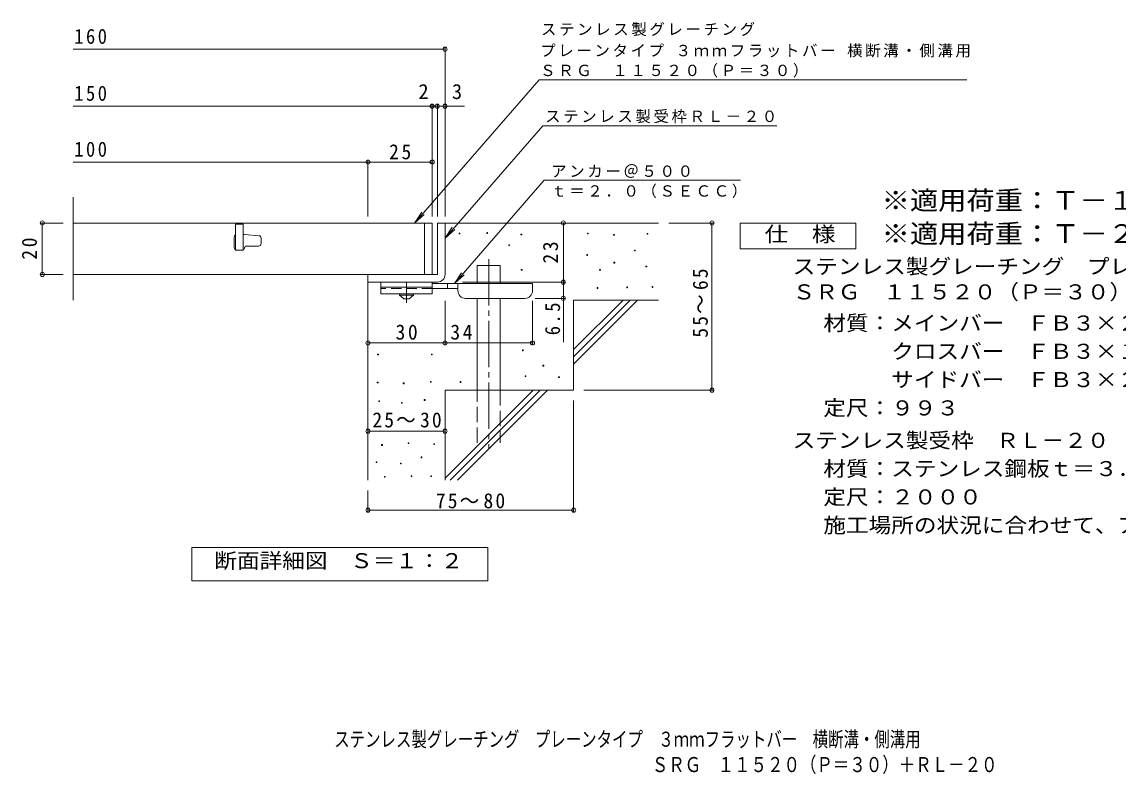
# Model space of a CAD drawing. Units: millimetres at full size; details may follow other scales. Extents: x -293 to 347, y -274 to 200.
# Drawn here: x -293 to 133.2, y -274.2 to 18.3 of the extents above; entities that cross this region are included whole.
import ezdxf
from ezdxf.enums import TextEntityAlignment as Align

# ---------------------------------------------------------------- set-up
doc = ezdxf.new("R2010")
doc.units = ezdxf.units.MM
doc.header["$LTSCALE"] = 2
doc.header["$PDMODE"] = 32
doc.header["$PDSIZE"] = 1.6
for name, pattern in [('CHAIN1', [8, 5, -1, 1, -1]), ('CHAIN2', [12, 9, -1, 1, -1]), ('DASHED2', [3, 2, -1]), ('DASHED3', [4, 3, -1])]:
    doc.linetypes.add(name, pattern=pattern)
for name, color, linetype, lineweight in [('D-0', 7, 'Continuous', 9), ('D-1', 2, 'Continuous', 9), ('D-2', 3, 'Continuous', 9), ('D-4', 7, 'Continuous', 9), ('D-5', 7, 'Continuous', 9), ('D-6', 6, 'Continuous', 9), ('D-9', 4, 'Continuous', 9)]:
    doc.layers.add(name, color=color, linetype=linetype, lineweight=lineweight)
doc.layers.add('F-5_F-5ﾚｲﾔ', color=2, linetype='Continuous')
doc.styles.add('ＭＳ ゴシック', font='')
doc.styles.get('ＭＳ ゴシック').set_extended_font_data('MS Gothic')

msp = doc.modelspace()

# ---------------------------------------------------------------- linework, layer by layer
at = {"layer": 'D-0'}
for points in [[(-123.072, -64.12), (-123.072, -63.82), (-122.772, -63.82), (-122.772, -64.12)], [(-112.244, -63.985), (-112.244, -63.685), (-111.944, -63.685), (-111.944, -63.985)], [(-73.128, -64.12), (-73.128, -63.82), (-72.828, -63.82), (-72.828, -64.12)], [(-98.98, -64.526), (-98.98, -64.226), (-98.68, -64.226), (-98.68, -64.526)], [(-62.977, -64.661), (-62.977, -64.361), (-62.677, -64.361), (-62.677, -64.661)], [(-49.983, -64.255), (-49.983, -63.955), (-49.683, -63.955), (-49.683, -64.255)], [(-103.717, -68.722), (-103.717, -68.422), (-103.417, -68.422), (-103.417, -68.722)], [(-73.399, -72.512), (-73.399, -72.212), (-73.099, -72.212), (-73.099, -72.512)], [(-54.856, -70.752), (-54.856, -70.452), (-54.556, -70.452), (-54.556, -70.752)], [(-62.841, -75.489), (-62.841, -75.189), (-62.541, -75.189), (-62.541, -75.489)], [(-50.389, -76.978), (-50.389, -76.678), (-50.089, -76.678), (-50.089, -76.978)], [(-98.844, -78.332), (-98.844, -78.032), (-98.544, -78.032), (-98.544, -78.332)], [(-68.391, -78.332), (-68.391, -78.032), (-68.091, -78.032), (-68.091, -78.332)], [(-69.338, -85.37), (-69.338, -85.07), (-69.038, -85.07), (-69.038, -85.37)], [(-57.834, -85.099), (-57.834, -84.799), (-57.534, -84.799), (-57.534, -85.099)], [(-47.953, -84.964), (-47.953, -84.664), (-47.653, -84.664), (-47.653, -84.964)], [(-98.438, -109.597), (-98.438, -109.297), (-98.138, -109.297), (-98.138, -109.597)], [(-154.701, -111.238), (-154.701, -110.938), (-154.401, -110.938), (-154.401, -111.238)], [(-133.765, -111.238), (-133.765, -110.938), (-133.464, -110.938), (-133.464, -111.238)], [(-97.356, -119.613), (-97.356, -119.313), (-97.056, -119.313), (-97.056, -119.613)], [(-90.453, -115.553), (-90.453, -115.253), (-90.153, -115.253), (-90.153, -115.553)], [(-154.854, -122.126), (-154.854, -121.826), (-154.554, -121.826), (-154.554, -122.126)], [(-144.728, -122.43), (-144.728, -122.13), (-144.428, -122.13), (-144.428, -122.43)], [(-134.145, -121.821), (-134.145, -121.521), (-133.845, -121.521), (-133.845, -121.821)], [(-122.664, -121.917), (-122.664, -121.617), (-122.364, -121.617), (-122.364, -121.917)], [(-84.362, -120.019), (-84.362, -119.719), (-84.062, -119.719), (-84.062, -120.019)], [(-154.245, -129.358), (-154.245, -129.058), (-153.945, -129.058), (-153.945, -129.358)], [(-145.413, -129.967), (-145.413, -129.667), (-145.113, -129.667), (-145.113, -129.967)], [(-136.581, -128.902), (-136.581, -128.602), (-136.281, -128.602), (-136.281, -128.902)], [(-153.179, -146.412), (-153.179, -146.112), (-152.879, -146.112), (-152.879, -146.412)], [(-142.824, -145.651), (-142.824, -145.351), (-142.524, -145.351), (-142.524, -145.651)], [(-132.851, -146.032), (-132.851, -145.732), (-132.551, -145.732), (-132.551, -146.032)], [(-155.31, -153.112), (-155.31, -152.812), (-155.01, -152.812), (-155.01, -153.112)], [(-145.87, -153.569), (-145.87, -153.269), (-145.57, -153.269), (-145.57, -153.569)], [(-137.8, -151.209), (-137.8, -150.909), (-137.5, -150.909), (-137.5, -151.209)], [(-152.037, -158.822), (-152.037, -158.522), (-151.737, -158.522), (-151.737, -158.822)], [(-141.682, -158.518), (-141.682, -158.218), (-141.382, -158.218), (-141.382, -158.518)], [(-134.069, -158.518), (-134.069, -158.218), (-133.769, -158.218), (-133.769, -158.518)]]:
    msp.add_lwpolyline(points, close=True, dxfattribs=at)
at = {"layer": 'D-1'}
for p, q in [((-131.497, -59.93), (-131.497, -79.93)), ((-131.497, -59.93), (-128.497, -59.93)), ((-128.497, -79.93), (-128.497, -59.93)), ((-131.497, -79.93), (-158.497, -79.93)), ((-158.497, -82.93), (-158.497, -79.93)), ((-158.497, -82.93), (-132.497, -82.93)), ((-132.497, -82.93), (-131.497, -82.93))]:
    msp.add_line(p, q, dxfattribs=at)
msp.add_arc((-131.497, -79.93), 3, 270, 0, dxfattribs=at)
at = {"layer": 'D-2'}
for p, q in [((-273.031, -89.93), (-273.031, -49.93)), ((-133.497, -59.93), (-273.031, -59.93)), ((-206.997, -60.43), (-209.997, -60.43)), ((-209.997, -60.43), (-209.997, -70.43)), ((-206.997, -60.43), (-206.997, -70.43)), ((-136.497, -59.93), (-136.497, -79.93)), ((-133.497, -59.93), (-133.497, -79.93)), ((-210.497, -65.43), (-210.497, -69.43)), ((-206.535, -64.43), (-206.997, -64.43)), ((-206.459, -64.433), (-200.92, -64.859)), ((-199.997, -67.93), (-199.997, -65.856)), ((-209.997, -70.43), (-206.997, -70.43)), ((-205.747, -68.93), (-200.997, -68.93)), ((-273.031, -79.93), (-133.497, -79.93))]:
    msp.add_line(p, q, dxfattribs=at)
for centre, radius, start, end in [((-209.497, -65.43), 1, 120.00092, 180), ((-206.535, -65.43), 1, 85.60146, 90), ((-200.997, -67.93), 1, 270, 0), ((-200.997, -65.856), 1, 0, 85.60141), ((-209.497, -69.43), 1, 180, 270), ((-207.247, -69.68), 0.75, 270, 0), ((-205.747, -69.68), 0.75, 90, 180)]:
    msp.add_arc(centre, radius, start, end, dxfattribs=at)
at = {"layer": 'D-4'}
for p, q in [((-273.031, 7.643), (-128.497, 7.643)), ((-128.497, -57.339), (-128.497, 8.243)), ((-273.031, -14.496), (-133.497, -14.496)), ((-133.497, -57.339), (-133.497, -13.896)), ((-133.497, -14.496), (-132.497, -14.496)), ((-132.497, -14.496), (-120.965, -14.496)), ((-131.497, -57.339), (-131.497, -13.896)), ((-273.031, -36.246), (-158.497, -36.246)), ((-158.497, -57.339), (-158.497, -35.646)), ((-158.497, -36.246), (-133.497, -36.246)), ((-285.711, -59.93), (-277.031, -59.93)), ((-285.111, -59.93), (-285.111, -79.93)), ((-82.504, -82.93), (-82.504, -59.93)), ((-24.145, -59.93), (-41.497, -59.93)), ((-24.745, -59.93), (-24.745, -124.93)), ((-285.711, -79.93), (-277.031, -79.93)), ((-121.695, -82.93), (-81.904, -82.93)), ((-82.504, -82.93), (-82.504, -106.28)), ((-81.904, -89.23), (-93.495, -89.23)), ((-128.495, -107.151), (-128.495, -90.23)), ((-94.495, -107.151), (-94.495, -90.23)), ((-24.145, -124.93), (-74.497, -124.93)), ((-78.497, -172.201), (-78.497, -128.93)), ((-158.497, -140.881), (-128.497, -140.881)), ((-158.497, -172.201), (-158.497, -163.93)), ((-158.497, -171.601), (-78.497, -171.601))]:
    msp.add_line(p, q, dxfattribs=at)
msp.add_lwpolyline([(-158.495, -106.551), (-128.495, -106.551), (-94.495, -106.551)], dxfattribs=at)
for p in [(-128.497, 7.643), (-133.497, -14.496), (-131.497, -14.496), (-128.497, -14.496), (-158.497, -36.246), (-133.497, -36.246), (-285.111, -59.93), (-82.504, -59.93), (-24.745, -59.93), (-285.111, -79.93), (-82.504, -82.93), (-82.504, -89.23), (-158.495, -106.551), (-128.495, -106.551), (-94.495, -106.551), (-24.745, -124.93), (-158.497, -140.881), (-128.497, -140.881), (-158.497, -171.601), (-78.497, -171.601)]:
    msp.add_point(p, dxfattribs=at)
at = {"layer": 'D-5'}
for p, q in [((-91.845, -4.207), (74.416, -4.207)), ((-90.479, -22.082), (0.44, -22.082)), ((-89.963, -43.32), (-124.873, -83.43)), ((-89.963, -43.32), (-13.596, -43.32)), ((-140.344, -59.93), (-136.598, -56.619)), ((-128.497, -65.763), (-125.735, -61.595)), ((-124.873, -83.43), (-122.111, -79.262)), ((-124.873, -83.43), (-121.126, -80.119))]:
    msp.add_line(p, q, dxfattribs=at)
for points in [[(-91.845, -4.207), (-140.344, -59.93), (-137.582, -55.763)], [(-90.479, -22.082), (-128.497, -65.763), (-124.75, -62.452)]]:
    msp.add_lwpolyline(points, dxfattribs=at)
for points in [[(-13.784, -69.93), (-13.784, -59.93), (31.216, -59.93), (31.216, -69.93)], [(-226.896, -199.118), (-226.896, -186.119), (-111.896, -186.119), (-111.896, -199.118)]]:
    msp.add_lwpolyline(points, close=True, dxfattribs=at)
at = {"layer": 'D-6'}
for p, q in [((-128.497, -59.93), (-45.497, -59.93)), ((-116.038, -83.43), (-116.038, -76.43)), ((-116.038, -76.43), (-107.038, -76.43)), ((-107.038, -83.43), (-107.038, -76.43)), ((-158.497, -82.93), (-158.497, -159.93)), ((-116.038, -124.93), (-116.038, -89.23)), ((-107.038, -124.93), (-107.038, -89.23)), ((-78.497, -109.132), (-59.295, -89.93)), ((-78.497, -89.93), (-45.497, -89.93)), ((-78.497, -111.96), (-56.467, -89.93)), ((-78.497, -89.93), (-78.497, -124.93)), ((-78.497, -114.788), (-53.639, -89.93)), ((-128.497, -124.93), (-128.497, -159.93)), ((-128.497, -124.93), (-78.497, -124.93)), ((-128.497, -159.132), (-94.295, -124.93)), ((-126.467, -159.93), (-91.467, -124.93)), ((-123.639, -159.93), (-88.639, -124.93))]:
    msp.add_line(p, q, dxfattribs=at)
at = {"layer": 'D-6', "linetype": 'CHAIN2'}
msp.add_line((-111.538, -73.967), (-111.538, -147.597), dxfattribs=at)
at = {"layer": 'D-6', "linetype": 'DASHED3'}
for p, q in [((-116.038, -145.43), (-116.038, -124.93)), ((-107.038, -124.93), (-107.038, -145.43))]:
    msp.add_line(p, q, dxfattribs=at)
at = {"layer": 'D-9', "color": 3}
for p, q in [((-153.495, -82.93), (-153.495, -87.43)), ((-133.495, -82.93), (-153.495, -82.93)), ((-133.495, -84.93), (-153.495, -84.93)), ((-133.495, -82.93), (-133.495, -87.43)), ((-133.495, -87.43), (-153.495, -87.43))]:
    msp.add_line(p, q, dxfattribs=at)
at = {"layer": 'D-9', "linetype": 'CHAIN1'}
msp.add_line((-143.495, -90.978), (-143.495, -82.93), dxfattribs=at)
at = {"layer": 'D-9'}
for p, q in [((-94.495, -83.43), (-133.495, -83.43)), ((-127.495, -85.43), (-127.495, -83.43)), ((-123.495, -86.23), (-123.495, -83.43)), ((-94.495, -86.23), (-94.495, -83.43)), ((-123.49, -85.43), (-133.495, -85.43)), ((-120.495, -89.23), (-97.495, -89.23))]:
    msp.add_line(p, q, dxfattribs=at)
at = {"layer": 'D-9', "color": 3, "linetype": 'DASHED2'}
msp.add_line((-133.495, -85.43), (-153.495, -85.43), dxfattribs=at)
at = {"layer": 'D-9', "color": 2}
for p, q in [((-146.245, -87.93), (-146.245, -87.43)), ((-146.245, -87.93), (-144.495, -89.43)), ((-146.245, -87.93), (-140.745, -87.93)), ((-144.495, -89.43), (-142.496, -89.43)), ((-142.496, -89.43), (-140.745, -87.93)), ((-140.745, -87.93), (-140.745, -87.43))]:
    msp.add_line(p, q, dxfattribs=at)
at = {"layer": 'D-9'}
for centre, start, end in [((-120.495, -86.23), 180, 270), ((-97.495, -86.23), 270, 0)]:
    msp.add_arc(centre, 3, start, end, dxfattribs=at)

# ---------------------------------------------------------------- texts
at = {"layer": 'D-4', "color": 2, "style": 'ＭＳ ゴシック'}
for s, p in [('2', (-138.865, -13.496)), ('3', (-125.837, -13.496))]:
    msp.add_text(s, height=5.865, dxfattribs=at).set_placement(p, align=Align.BOTTOM_LEFT)
at = {"layer": 'D-4', "color": 2, "char_height": 5.865, "attachment_point": 7, "style": 'ＭＳ ゴシック'}
for s, insert in [('\\T1.27;\\W0.9;160', (-272.657, 9.643)), ('\\T1.27;\\W0.9;150', (-272.657, -12.496)), ('\\T1.27;\\W0.9;100', (-272.657, -34.246)), ('\\T1.27;\\W0.95;25', (-150.247, -35.246)), ('\\T1.27;\\W0.95;30', (-147.745, -105.351)), ('\\T1.27;\\W0.95;34', (-126.422, -105.351)), ('\\T1.22;\\W0.95;25～30', (-156.747, -139.5)), ('\\T1.22;\\W0.95;75～80', (-132.071, -170.947))]:
    msp.add_mtext(s, dxfattribs=dict(at, insert=insert))
at = {"layer": 'D-4', "color": 2, "char_height": 5.865, "attachment_point": 7, "rotation": 90, "style": 'ＭＳ ゴシック'}
for s, insert in [('\\T1.27;\\W0.95;20', (-287.111, -74.18)), ('\\T1.27;\\W0.95;23', (-84.504, -75.68)), ('\\T1.22;\\W0.95;55～65', (-26.266, -104.531)), ('\\T1.27;\\W0.9;6.5', (-83.704, -103.569))]:
    msp.add_mtext(s, dxfattribs=dict(at, insert=insert))
at = {"layer": 'D-5', "color": 3, "style": 'ＭＳ ゴシック', "width": 1.1}
for s, p in [('※適用荷重：Ｔ－１４（横断溝用）', (41.216, -56.993)), ('※適用荷重：Ｔ－２０（側溝用）', (41.216, -69.93))]:
    msp.add_text(s, height=7.331, dxfattribs=at).set_placement(p, align=Align.BOTTOM_LEFT)
at = {"layer": 'D-5', "color": 2, "style": 'ＭＳ ゴシック'}
for s, width, p in [('仕\u3000様', 1.15, (-4.284, -68.93)), ('ステンレス製グレーチング\u3000プレーンタイプ\u3000３ｍｍフラットバー\u3000横断溝・側溝用', 1.1, (6.634, -81.514)), ('ＳＲＧ\u3000１１５２０（Ｐ＝３０）', 1.1, (6.634, -91.406)), ('材質：メインバー\u3000ＦＢ３×２０（ＳＵＳ３０４）', 1.1, (18.576, -103.514)), ('\u3000\u3000\u3000クロスバー\u3000ＦＢ３×１０（ＳＵＳ３０４）', 1.1, (18.576, -114.514)), ('\u3000\u3000\u3000サイドバー\u3000ＦＢ３×２０（ＳＵＳ３０４）', 1.1, (18.576, -125.514)), ('定尺：９９３', 1.1, (18.576, -136.515)), ('ステンレス製受枠\u3000ＲＬ－２０', 1.1, (6.634, -149.132)), ('材質：ステンレス鋼板ｔ＝３．０（ＳＵＳ３０４）', 1.1, (18.577, -160.132)), ('定尺：２０００', 1.1, (18.577, -171.132)), ('施工場所の状況に合わせて、アンカーをプライヤー等で折り曲げてご使用ください。', 1.1, (18.577, -182.132)), ('断面詳細図\u3000Ｓ＝１：２', 1.1, (-218.211, -195.924))]:
    msp.add_text(s, height=5.865, dxfattribs=dict(at, width=width)).set_placement(p, align=Align.BOTTOM_LEFT)
at = {"layer": 'D-5', "char_height": 4.399, "attachment_point": 7, "style": 'ＭＳ ゴシック'}
for s, insert in [('\\T1.17;ステンレス製グレーチング', (-91.182, 12.727)), ('\\T1.17;プレーンタイプ\\~３ｍｍフラットバー\\~横断溝・側溝用', (-91.492, 4.396)), ('\\T1.17;ＳＲＧ\u3000１１５２０（Ｐ＝３０）', (-91.536, -3.366)), ('\\T1.17;ステンレス製受枠ＲＬ－２０', (-89.602, -21.131)), ('\\T1.17;アンカー＠５００', (-87.234, -42.389)), ('\\T1.17;ｔ＝２．０（ＳＥＣＣ）', (-87.234, -50.252))]:
    msp.add_mtext(s, dxfattribs=dict(at, insert=insert))
at = {"layer": 'F-5_F-5ﾚｲﾔ', "style": 'ＭＳ ゴシック'}
for s, width, p in [('ステンレス製グレーチング\u3000プレーンタイプ\u3000３ｍｍフラットバー\u3000横断溝・側溝用', 0.75, (-171.58, -265.348)), ('ＳＲＧ\u3000１１５２０（Ｐ＝３０）＋ＲＬ－２０', 0.8, (-48.105, -275.2))]:
    msp.add_text(s, height=5.865, dxfattribs=dict(at, width=width)).set_placement(p, align=Align.BOTTOM_LEFT)

doc.saveas('drawing.dxf')
